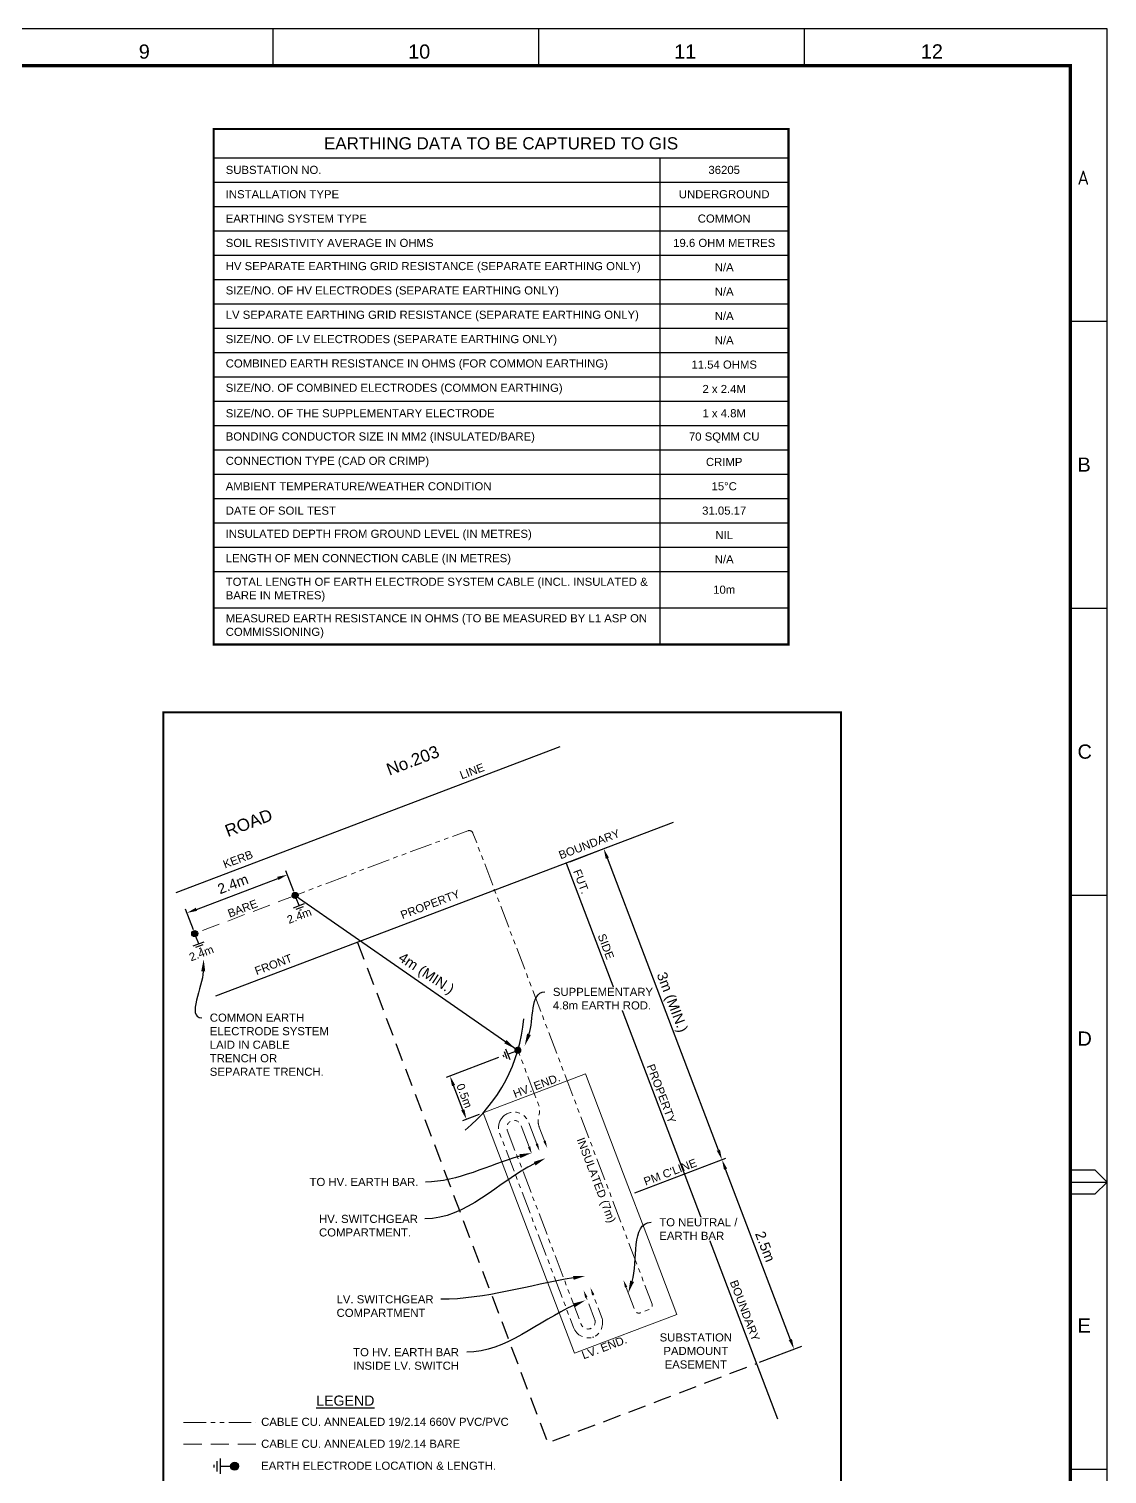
# Paper-space layout 'Retic (4)' of a CAD drawing. Header units: metres. Extents: x -9 to 795, y -5 to 571.
# Drawn here: x 529.7 to 795.4, y 214.7 to 570.9 of the extents above; entities that cross this region are included whole.
import ezdxf
from ezdxf import colors
from ezdxf.entities.mleader import LeaderData, LeaderLine
from ezdxf.enums import TextEntityAlignment as Align
from ezdxf.math import Vec2, Vec3

# ---------------------------------------------------------------- set-up
doc = ezdxf.new("R2010")
doc.units = ezdxf.units.M
doc.header["$LTSCALE"] = 0.7
doc.linetypes.add('DASHED', pattern=[19.05, 12.7, -6.35])
doc.linetypes.add('PHANTOM2', pattern=[31.75, 15.875, -3.175, 3.175, -3.175, 3.175, -3.175])
doc.layers.get('0').update_dxf_attribs({"color": 6})
for name, color, linetype in [('_User Miscellaneous1', 3, 'Continuous'), ('Notes', 7, 'Continuous'), ('SupportsUG_SP_EXT', 7, 'Continuous')]:
    doc.layers.add(name, color=color, linetype=linetype)
doc.layers.get('SupportsUG_SP_EXT').off()
doc.styles.add('ARIAL', font='arial.ttf', dxfattribs={"height": 2})
doc.styles.add('iecISOCP', font='isocp.shx')
doc.styles.get("Standard").update_dxf_attribs({"font": 'arial.ttf'})

# ---------------------------------------------------------------- blocks, each defined once
blk = doc.blocks.new('A1_FRAME_TITLE')
at = {"layer": 'Notes', "linetype": 'Continuous'}
for p, q in [((598.58, 564.21), (598.58, 573.26)), ((664.09, 564.21), (664.09, 573.26)), ((729.6, 564.21), (729.6, 573.26)), ((795.11, 501.22), (804.15, 501.22)), ((795.11, 430.47), (804.15, 430.47)), ((795.11, 430.47), (804.15, 430.47)), ((795.11, 359.72), (804.15, 359.72)), ((795.11, 291.97), (801.15, 291.97)), ((795.11, 288.97), (804.15, 288.97)), ((801.15, 291.97), (804.15, 288.97)), ((804.15, 288.97), (801.15, 285.97)), ((801.15, 285.97), (795.11, 285.97)), ((795.11, 218.22), (804.15, 218.22))]:
    blk.add_line(p, q, dxfattribs=at)
at = {"layer": 'Notes', "color": 7, "linetype": 'Continuous'}
blk.add_lwpolyline([(-0.04, -3.07), (804.15, -3.07), (804.15, 573.26), (-0.04, 573.26)], close=True, dxfattribs=at)
at = {"layer": 'Notes', "color": 7, "linetype": 'Continuous', "const_width": 0.8}
blk.add_lwpolyline([(9, 5.97), (795.11, 5.97), (795.11, 564.21), (9, 564.21)], close=True, dxfattribs=at)
at = {"layer": 'Notes', "color": 7}
for s, style, p in [('9', 'ARIAL', (565.48, 565.92)), ('10', 'ARIAL', (631.87, 565.92)), ('11', 'ARIAL', (697.43, 565.92)), ('12', 'ARIAL', (758.24, 565.96)), ('A', 'iecISOCP', (796.86, 534.85)), ('B', 'ARIAL', (796.86, 464.1)), ('C', 'ARIAL', (796.86, 393.35)), ('D', 'ARIAL', (796.86, 322.6)), ('E', 'ARIAL', (796.86, 251.85))]:
    blk.add_text(s, height=3.5, dxfattribs=dict(at, style=style)).set_placement(p)
blk.add_attdef('EPD_REF_NO', text='', height=5, dxfattribs=at).set_placement((760.12, 52.77), align=Align.CENTER)
at = {"layer": 'Notes', "color": 3, "style": 'iecISOCP', "flags": 8}
blk.add_attdef('VERSION_NO', text='', height=2.5, rotation=90, dxfattribs=at).set_placement((272.82, 44.54), align=Align.MIDDLE_CENTER)
at = {"layer": 'Notes', "color": 7, "style": 'ARIAL'}
for tag, p in [('CAP_NO', (483.94, 43.46)), ('IE_NUM', (483.8, 37.81)), ('REF_No_1', (306, 32.31)), ('REF_1', (327.55, 32.31)), ('GEN_WO', (412.46, 31.76)), ('HV_SWITCH', (484.22, 32.16)), ('REF_No_2', (306, 26.31)), ('REF_2', (327.55, 26.31)), ('OH_WO', (412.46, 25.81)), ('UBD_REF', (483.8, 25.83)), ('REF_No_3', (306, 20.31)), ('REF_3', (327.55, 20.31)), ('UG_WO', (412.46, 20.05)), ('GIS_MAP_No', (483.8, 20.04)), ('REF_No_4', (306, 14.31)), ('REF_4', (327.55, 14.31)), ('SUB_WO', (412.46, 13.81)), ('HV_OP_DIAG', (484.08, 14.2)), ('LGA', (483.7, 7.78))]:
    blk.add_attdef(tag, p, '', height=2, dxfattribs=at)
at = {"layer": 'Notes', "color": 7, "style": 'ARIAL', "width": 1.1}
for tag, p in [('T1', (655.13, 39.47)), ('T2', (655.13, 34.35)), ('T3', (655.13, 28.92)), ('T4', (655.13, 23.66)), ('T5', (655.13, 18.23)), ('T6', (655.13, 12.97))]:
    blk.add_attdef(tag, text='', height=3.5, dxfattribs=at).set_placement(p, align=Align.CENTER)
at = {"layer": 'Notes', "color": 7, "style": 'ARIAL'}
for tag, height, p in [('scale', 2, (538.51, 33.27)), ('DRAWN', 2, (538.51, 24.93)), ('REV', 5, (790.81, 17.1)), ('CHD', 2, (538.51, 8.93)), ('DESIGN', 2, (576.37, 9.15))]:
    blk.add_attdef(tag, text='', height=height, dxfattribs=at).set_placement(p, align=Align.CENTER)
blk.add_attdef('NUM', text='', height=7, dxfattribs=at).set_placement((763.12, 20.12), align=Align.MIDDLE_CENTER)
for tag, p in [('NS', (762.87, 8.12)), ('SHTS', (774.68, 8.12))]:
    blk.add_attdef(tag, text='', height=2, dxfattribs=at).set_placement(p, align=Align.MIDDLE)
at = {"layer": 'Notes', "style": 'iecISOCP'}
blk.add_attdef('ExportID', (9.02, 2.35), '', height=2.5, dxfattribs=at)
at = {"layer": 'Notes', "style": 'iecISOCP', "flags": 1}
for tag, p in [('ProjectType', (14.12, -26.84)), ('ProjectNumber', (23.5, -26.86)), ('DrawingNumber', (35.46, -26.85)), ('ProjectDescription', (47.51, -26.87)), ('ExportDate', (60.23, -26.83)), ('ExportUserName', (69.1, -26.84)), ('DesignerCompanyName', (81.43, -26.84)), ('ExportAreaOfInterest', (97.04, -26.86)), ('GIS_SUCCESS', (111.94, -26.82)), ('CAD_SUCCESS', (121.73, -26.83)), ('DEPOTCODE', (132.05, -26.92)), ('ExportCategories', (140.02, -26.84)), ('Comments', (154.33, -26.93)), ('EPD_-_VERSION_1.5', (161.74, -26.93))]:
    blk.add_attdef(tag, p, '', height=1, dxfattribs=at)
blk = doc.blocks.new('m4')
at = {"layer": 'Notes', "color": 7, "linetype": 'Continuous'}
for points in [[(0, -1.95), (0, 0)], [(-1.43, -1.95), (1.43, -1.95)], [(-0.95, -2.52), (0.95, -2.52)], [(-0.24, -3.09), (0.24, -3.09)]]:
    blk.add_lwpolyline(points, dxfattribs=at)
blk = doc.blocks.new('*T251')
at = {"layer": '_User Miscellaneous1', "lineweight": -2, "transparency": 16777216}
for p, q in [((0, 0), (141.71, 0)), ((0, 0), (0, -127.05)), ((141.71, 0), (141.71, -127.05)), ((0, -7.07), (141.71, -7.07)), ((110, -7.07), (110, -127.05)), ((0, -13.07), (141.71, -13.07)), ((0, -19.07), (141.71, -19.07)), ((0, -25.07), (141.71, -25.07)), ((0, -31.07), (141.71, -31.07)), ((0, -37.07), (141.71, -37.07)), ((0, -43.07), (141.71, -43.07)), ((0, -49.07), (141.71, -49.07)), ((0, -55.07), (141.71, -55.07)), ((0, -61.07), (141.71, -61.07)), ((0, -67.07), (141.71, -67.07)), ((0, -73.07), (141.71, -73.07)), ((0, -79.07), (141.71, -79.07)), ((0, -85.07), (141.71, -85.07)), ((0, -91.07), (141.71, -91.07)), ((0, -97.07), (141.71, -97.07)), ((0, -103.07), (141.71, -103.07)), ((0, -109.07), (141.71, -109.07)), ((0, -118.06), (141.71, -118.06)), ((0, -127.05), (141.71, -127.05))]:
    blk.add_line(p, q, dxfattribs=at)
at = {"layer": '_User Miscellaneous1', "color": 7, "transparency": 16777216}
for s, insert, char_height, width, attachment_point in [('EARTHING DATA TO BE CAPTURED TO GIS', (70.86, -3.53), 3, 135.7139, 5), ('SUBSTATION NO. ', (3, -10.07), 2, 104, 4), ('36205', (125.86, -10.07), 2, 25.7139, 5), ('INSTALLATION TYPE', (3, -16.07), 2, 104, 4), ('UNDERGROUND', (125.86, -16.07), 2, 25.7139, 5), ('EARTHING SYSTEM TYPE', (3, -22.07), 2, 104, 4), ('COMMON', (125.86, -22.07), 2, 25.7139, 5), ('SOIL RESISTIVITY AVERAGE IN OHMS', (3, -28.07), 2, 104, 4), ('19.6 OHM METRES', (125.86, -28.07), 2, 25.7139, 5), ('HV SEPARATE EARTHING GRID RESISTANCE (SEPARATE EARTHING ONLY)', (3, -34.07), 2, 104, 4), ('N/A', (125.86, -34.07), 2, 25.7139, 5), ('SIZE/NO. OF HV ELECTRODES (SEPARATE EARTHING ONLY)', (3, -40.07), 2, 104, 4), ('N/A', (125.86, -40.07), 2, 25.7139, 5), ('LV SEPARATE EARTHING GRID RESISTANCE (SEPARATE EARTHING ONLY)', (3, -46.07), 2, 104, 4), ('N/A', (125.86, -46.07), 2, 25.7139, 5), ('SIZE/NO. OF LV ELECTRODES (SEPARATE EARTHING ONLY)', (3, -52.07), 2, 104, 4), ('N/A', (125.86, -52.07), 2, 25.7139, 5), ('COMBINED EARTH RESISTANCE IN OHMS (FOR COMMON EARTHING)', (3, -58.07), 2, 104, 4), ('11.54 OHMS', (125.86, -58.07), 2, 25.7139, 5), ('SIZE/NO. OF COMBINED ELECTRODES (COMMON EARTHING)', (3, -64.07), 2, 104, 4), ('2 x 2.4M', (125.86, -64.07), 2, 25.7139, 5), ('SIZE/NO. OF THE SUPPLEMENTARY ELECTRODE', (3, -70.07), 2, 104, 4), ('1 x 4.8M', (125.86, -70.07), 2, 25.7139, 5), ('BONDING CONDUCTOR SIZE IN MM2 (INSULATED/BARE)', (3, -76.07), 2, 104, 4), ('70 SQMM CU', (125.86, -76.07), 2, 25.7139, 5), ('CONNECTION TYPE (CAD OR CRIMP)', (3, -82.07), 2, 104, 4), ('CRIMP', (125.86, -82.07), 2, 25.7139, 5), ('AMBIENT TEMPERATURE/WEATHER CONDITION', (3, -88.07), 2, 104, 4), ('15%%DC', (125.86, -88.07), 2, 25.7139, 5), ('DATE OF SOIL TEST', (3, -94.07), 2, 104, 4), ('31.05.17', (125.86, -94.07), 2, 25.7139, 5), ('INSULATED DEPTH FROM GROUND LEVEL (IN METRES)', (3, -100.07), 2, 104, 4), ('NIL', (125.86, -100.07), 2, 25.7139, 5), ('LENGTH OF MEN CONNECTION CABLE (IN METRES)', (3, -106.07), 2, 104, 4), ('N/A', (125.86, -106.07), 2, 25.7139, 5), ('TOTAL LENGTH OF EARTH ELECTRODE SYSTEM CABLE (INCL. INSULATED & BARE IN METRES)', (3, -113.56), 2, 104, 4), ('10m', (125.86, -113.56), 2, 25.7139, 5), ('MEASURED EARTH RESISTANCE IN OHMS (TO BE MEASURED BY L1 ASP ON COMMISSIONING)', (3, -122.56), 2, 104, 4)]:
    blk.add_mtext(s, dxfattribs=dict(at, insert=insert, char_height=char_height, width=width, attachment_point=attachment_point))

psp = doc.layouts.new('Retic (4)')

# ---------------------------------------------------------------- hatches: boundary and pattern name
at = {"linetype": 'DASHED', "lineweight": 0, "ltscale": 3}
h = psp.add_hatch(color=0, dxfattribs=at)
edge = h.paths.add_edge_path()
edge.add_arc((595.28, 357.33), 0.744, 380.8167, 740.8167, ccw=False)
h = psp.add_hatch(color=0, dxfattribs=at)
edge = h.paths.add_edge_path()
edge.add_arc((570.54, 347.92), 0.744, 380.8167, 740.8167, ccw=False)
h = psp.add_hatch(color=0, dxfattribs=at)
edge = h.paths.add_edge_path()
edge.add_arc((650.18, 319.14), 0.744, -339.1833, 20.8167)
h = psp.add_hatch(color=7)
edge = h.paths.add_edge_path()
edge.add_arc((580.36, 216.61), 0.992, -462.7694, -102.7694)

# ---------------------------------------------------------------- linework, layer by layer
at = {"color": 4, "ltscale": 0.5}
for p, q in [((662.99, 365.64), (672.28, 369.18)), ((699.6, 294.51), (672.23, 366.48)), ((595.29, 357.34), (650.18, 319.14)), ((645.43, 317.33), (632.51, 312.42)), ((636.6, 304.47), (634.33, 310.44)), ((640.67, 303.35), (636.56, 301.78)), ((679.04, 284.02), (701.42, 292.53)), ((705.32, 279.45), (701.37, 289.84)), ((717.37, 247.77), (705.32, 279.45)), ((709.74, 242.26), (720.13, 246.21))]:
    psp.add_line(p, q, dxfattribs=at)
at = {"color": 4, "ltscale": 0.5, "transparency": 16777216}
for p, q in [((570.95, 353.89), (591.01, 361.52)), ((594.93, 358.26), (592.99, 363.35)), ((570.19, 348.85), (568.25, 353.94))]:
    psp.add_line(p, q, dxfattribs=at)
at = {"color": 0, "lineweight": 0, "ltscale": 0.5}
for p, q in [((641.61, 303.7), (666.84, 313.3)), ((676.24, 288.59), (666.84, 313.3)), ((641.61, 303.7), (664.14, 244.44)), ((682.36, 272.47), (676.24, 288.59)), ((689.37, 254.04), (682.36, 272.47)), ((664.14, 244.44), (689.37, 254.04))]:
    psp.add_line(p, q, dxfattribs=at)
at = {"color": 0, "linetype": 'PHANTOM2', "lineweight": 0, "ltscale": 0.5}
psp.add_line((567.8, 227.42), (585.58, 227.42), dxfattribs=at)
at = {"color": 0, "linetype": 'DASHED', "lineweight": 0, "ltscale": 0.5}
psp.add_line((567.8, 222.01), (585.58, 222.01), dxfattribs=at)
at = {"color": 8, "linetype": 'Continuous', "ltscale": 0.5, "flags": 128}
psp.add_lwpolyline([(565.95, 358.06), (660.57, 394.03)], dxfattribs=at)
at = {"flags": 128}
psp.add_lwpolyline([(688.44, 375.32), (575.68, 332.45)], dxfattribs=at)
at = {"color": 0, "linetype": 'PHANTOM2', "lineweight": 0, "ltscale": 0.5, "flags": 128}
for points in [[(639.11, 372.67, 0.410941), (637.83, 373.25), (617.96, 365.95), (595.28, 357.33)], [(676.89, 260.69), (679.05, 254.99, 0.414214), (680.34, 254.41), (681.8, 254.97), (682.67, 255.3, 0.414214), (683.25, 256.59), (639.11, 372.67)], [(656.74, 296.79), (655.44, 300.22, -0.134032), (655.23, 302.32), (655.47, 303.67, 0.134032), (655.26, 305.77), (650.18, 319.14)], [(654.84, 296.06), (652.79, 301.45, 1), (645.67, 298.75), (663.9, 250.81, 0.389721), (668.77, 248.38), (668.77, 248.38, 0.389721), (670.8, 253.43), (668.74, 258.86)], [(652.93, 295.34), (650.88, 300.73, 1), (647.57, 299.47), (665.79, 251.57, 1), (669.1, 252.83), (667.05, 258.21)]]:
    psp.add_lwpolyline(points, format="xyb", dxfattribs=at)
at = {"linetype": 'Continuous', "ltscale": 0.5, "flags": 128}
psp.add_lwpolyline([(662.05, 365.29), (714.14, 228.29)], dxfattribs=at)
at = {"color": 0, "linetype": 'DASHED', "lineweight": 0, "ltscale": 0.5, "flags": 128}
psp.add_lwpolyline([(595.28, 357.33), (570.54, 347.92)], dxfattribs=at)
at = {"linetype": 'DASHED', "ltscale": 0.5, "flags": 128}
psp.add_lwpolyline([(610.64, 345.74), (657.55, 222.36), (676.17, 229.44), (686.05, 233.19), (708.96, 241.91), (708.93, 242.01)], dxfattribs=at)
at = {"color": 9}
for centre in [(595.28, 357.33), (570.54, 347.92)]:
    psp.add_circle(centre, 0.744, dxfattribs=at)
at = {"color": 0, "linetype": 'DASHED', "lineweight": 0, "ltscale": 3}
psp.add_circle((650.18, 319.14), 0.744, dxfattribs=at)
at = {"color": 7}
psp.add_circle((580.36, 216.61), 0.992, dxfattribs=at)
at = {"color": 4}
psp.add_arc((612.03, 330.19), 39.72, 309.271, 355.1882, dxfattribs=at)
for points in [[(671.84, 366.34), (672.62, 366.63), (671.34, 368.82)], [(634.72, 310.59), (633.95, 310.29), (633.45, 312.78)], [(636.99, 304.62), (636.21, 304.33), (637.49, 302.14)], [(699.21, 294.36), (699.99, 294.66), (700.48, 292.17)], [(700.98, 289.69), (701.76, 289.98), (700.48, 292.17)], [(716.96, 247.68), (717.74, 247.97), (718.23, 245.49)]]:
    psp.add_solid(points, dxfattribs=at)
at = {"color": 4, "transparency": 16777216}
for points in [[(591.16, 361.13), (590.86, 361.91), (593.35, 362.41)], [(571.09, 353.5), (570.8, 354.28), (568.61, 353.01)]]:
    psp.add_solid(points, dxfattribs=at)
for points in [[(654.55, 295.95), (655.5, 294.31), (655.13, 296.18)], [(656.45, 296.68), (657.41, 295.04), (657.03, 296.9)], [(652.64, 295.23), (653.6, 293.59), (653.23, 295.45)], [(668.45, 258.75), (668.07, 260.61), (669.03, 258.97)], [(677.16, 260.85), (676.2, 262.49), (676.58, 260.62)], [(666.76, 258.1), (666.38, 259.97), (667.34, 258.33)]]:
    psp.add_solid(points)
at = {"layer": '_User Miscellaneous1', "color": 7, "const_width": 0.5}
psp.add_lwpolyline([(575.17, 546.24), (716.88, 546.24), (716.88, 419.18), (575.17, 419.18)], close=True, dxfattribs=at)
at = {"layer": '_User Miscellaneous1', "color": 4}
psp.add_solid([(647.4, 321.69), (649.55, 319.53), (646.82, 320.87)], dxfattribs=at)

# ---------------------------------------------------------------- block references
psp.add_blockref('*T251', (575.17, 546.24))
at = {"color": 7}
for p, rotation in [((595.55, 356.63), 20.81666666505908), ((570.81, 347.22), 20.81666666505908), ((649.48, 318.87), 290.8166666650775)]:
    psp.add_blockref('m4', p, dxfattribs=dict(at, rotation=rotation))
at = {"color": 7, "xscale": 1.333333333333329, "yscale": 1.333333333333329, "zscale": 1.333333333333329, "rotation": 270}
psp.add_blockref('m4', (579.37, 216.61), dxfattribs=at)
at = {"layer": 'SupportsUG_SP_EXT'}
psp.add_blockref('A1_FRAME_TITLE', (-8.74, -2.32), dxfattribs=at)

# ---------------------------------------------------------------- texts
at = {"color": 1, "style": 'ARIAL'}
for s, p in [('No.203', (618.49, 386.81)), ('ROAD', (578.69, 371.68))]:
    psp.add_text(s, height=3, rotation=20.8167, dxfattribs=at).set_placement(p)
at = {"color": 7, "style": 'ARIAL'}
for s, height, rotation, p in [('LINE', 2, 20.8167, (636.34, 385.91)), ('BOUNDARY', 2, 20.8167, (660.72, 366.2)), ('KERB', 2, 20.8167, (577.98, 363.95)), ('FUT.', 2, 290.8167, (663.76, 363.3)), ('PROPERTY', 2, 20.8167, (621.72, 351.46)), ('SIDE', 2, 290.8167, (669.8, 347.42)), ('FRONT', 2, 20.8167, (585.78, 337.65)), ('4m (MIN.)', 2.5, 326.6036, (620.49, 341.41)), ('PROPERTY', 2, 290.8167, (681.89, 315.28)), ("PM C'LINE", 2, 20.8167, (681.66, 285.75)), ('2.5m', 2.5, 290.8167, (708.6, 273.95)), ('BOUNDARY', 2, 290.8167, (702.38, 262.02))]:
    psp.add_text(s, height=height, rotation=rotation, dxfattribs=at).set_placement(p)
for s, rotation, p in [('BARE', 20.8167, (582.91, 352.62)), ('HV. END.', 20.5861, (655.35, 308.93)), ('INSULATED (7m)', 290.8167, (668.03, 286.57)), ('LV. END.', 20.5861, (672.03, 244.43))]:
    psp.add_text(s, height=2, rotation=rotation, dxfattribs=at).set_placement(p, align=Align.BOTTOM_CENTER)
at = {"color": 1, "style": 'ARIAL'}
for p in [(596.85, 350.82), (572.73, 341.59)]:
    psp.add_text('2.4m', height=2, rotation=20.8167, dxfattribs=at).set_placement(p, align=Align.BOTTOM_CENTER)
at = {"style": 'ARIAL'}
psp.add_text('%%ULEGEND', height=2.5, dxfattribs=at).set_placement((607.64, 232.78), align=Align.MIDDLE_CENTER)
at = {"color": 7, "style": 'ARIAL'}
for s, p in [('CABLE CU. ANNEALED 19/2.14 660V PVC/PVC', (586.9, 226.55)), ('CABLE CU. ANNEALED 19/2.14 BARE', (586.9, 221.14)), ('EARTH ELECTRODE LOCATION & LENGTH.', (586.9, 215.73))]:
    psp.add_text(s, height=2, dxfattribs=at).set_placement(p)
at = {"color": 1, "transparency": 16777216, "insert": (579.93, 360.13), "char_height": 2.5, "attachment_point": 5, "rotation": 20.8167, "style": 'ARIAL'}
psp.add_mtext('2.4m', dxfattribs=at)
at = {"color": 7, "insert": (687.93, 330.88), "char_height": 2.5, "attachment_point": 5, "rotation": 290.8167, "style": 'ARIAL'}
psp.add_mtext('\\A1;3m (MIN.)', dxfattribs=at)
at = {"color": 4, "insert": (637, 307.93), "char_height": 2, "attachment_point": 5, "rotation": 290.8167, "style": 'ARIAL'}
psp.add_mtext('\\A1;0.5m', dxfattribs=at)
at = {"color": 7, "insert": (694.04, 249.36), "char_height": 2, "width": 9.7392, "attachment_point": 2, "style": 'ARIAL'}
psp.add_mtext('SUBSTATION  PADMOUNT EASEMENT', dxfattribs=at)

# ---------------------------------------------------------------- next in the draw order: leaders
at = {"layer": '_User Miscellaneous1', "color": 7}
ml = psp.add_multileader_mtext('Standard', dxfattribs=at)
ml.set_content('COMMON EARTH ELECTRODE SYSTEM LAID IN CABLE TRENCH OR SEPARATE TRENCH.', color=7, style='ARIAL')
ml.set_leader_properties(color=4)
ml.build(insert=Vec2(0, 0))
ml.multileader.update_dxf_attribs({"leader_type": 2, "arrow_head_size": 3})
ctx = ml.context
ctx.base_point, ctx.char_height, ctx.arrow_head_size, ctx.plane_origin = Vec3(572.24, 327.18), 2, 3, Vec3(595.62, 349.56)
ctx.attachment_type = 1
notes = []
notes.append((ctx, [(0, (1, 1, 0), (564.24, 327.18), (1, 0), 8, [(0, [(572.73, 341.59)], 0, [])])]))
ctx.mtext.insert, ctx.mtext.width, ctx.mtext.flow_direction = Vec3(574.24, 328.19), 31.6357, 5
ctx.mtext.has_bg_fill, ctx.mtext.bg_color, ctx.mtext.bg_scale_factor, ctx.mtext.bg_transparency, ctx.mtext.use_window_bg_color = 1, -1073741824, 1.1, 0, 1
ml = psp.add_multileader_mtext('Standard', dxfattribs=at)
ml.set_content('SUPPLEMENTARY 4.8m EARTH ROD.', color=7, style='ARIAL')
ml.set_leader_properties(color=4)
ml.build(insert=Vec2(0, 0))
ml.multileader.update_dxf_attribs({"leader_type": 2, "arrow_head_size": 3})
ctx = ml.context
ctx.base_point, ctx.char_height, ctx.arrow_head_size, ctx.plane_origin = Vec3(656.81, 333.52), 2, 3, Vec3(649.06, 320.81)
ctx.attachment_type = 1
notes.append((ctx, [(1, (1, 1, 0), (648.81, 333.52), (1, 0), 8, [(0, [(651.86, 320.26)], 0, [])])]))
ctx.mtext.insert, ctx.mtext.width, ctx.mtext.defined_height, ctx.mtext.flow_direction = Vec3(658.81, 334.54), 24.886, 5.3, 5
ctx.mtext.has_bg_fill, ctx.mtext.bg_color, ctx.mtext.bg_scale_factor, ctx.mtext.bg_transparency, ctx.mtext.use_window_bg_color = 1, -1073741824, 1.1, 0, 1
ml = psp.add_multileader_mtext('Standard', dxfattribs=at)
ml.set_content('HV. SWITCHGEAR COMPARTMENT.', color=7, style='ARIAL')
ml.set_leader_properties(color=4)
ml.build(insert=Vec2(0, 0))
ml.multileader.update_dxf_attribs({"leader_type": 2, "arrow_head_size": 3})
ctx = ml.context
ctx.base_point, ctx.char_height, ctx.arrow_head_size, ctx.plane_origin = Vec3(599.17, 277.57), 2, 3, Vec3(655.2, 293.08)
ctx.attachment_type = 1
notes.append((ctx, [(1, (1, 1, 0), (635.28, 277.57), (-1, 0), 8, [(0, [(657.01, 292.55)], 0, [])])]))
ctx.mtext.insert, ctx.mtext.width, ctx.mtext.flow_direction = Vec3(601.17, 278.58), 30.2632, 5
ctx.mtext.has_bg_fill, ctx.mtext.bg_color, ctx.mtext.bg_scale_factor, ctx.mtext.bg_transparency, ctx.mtext.use_window_bg_color = 1, -1073741824, 1.1, 0, 1
ml = psp.add_multileader_mtext('Standard', dxfattribs=at)
ml.set_content('TO NEUTRAL / EARTH BAR', color=7, style='ARIAL')
ml.set_leader_properties(color=4)
ml.build(insert=Vec2(0, 0))
ml.multileader.update_dxf_attribs({"leader_type": 2, "arrow_head_size": 3})
ctx = ml.context
ctx.base_point, ctx.char_height, ctx.arrow_head_size, ctx.plane_origin = Vec3(683.04, 276.74), 2, 3, Vec3(677.4, 259.33)
ctx.attachment_type = 1
notes.append((ctx, [(0, (1, 1, 0), (675.04, 276.74), (1, 0), 8, [(0, [(677.4, 259.33)], 0, [])])]))
ctx.mtext.insert, ctx.mtext.width, ctx.mtext.defined_height, ctx.mtext.flow_direction = Vec3(685.04, 277.74), 20.0653, 3.62, 5
ctx.mtext.has_bg_fill, ctx.mtext.bg_color, ctx.mtext.bg_scale_factor, ctx.mtext.bg_transparency, ctx.mtext.use_window_bg_color = 1, -1073741824, 1.1, 0, 1
ml = psp.add_multileader_mtext('Standard', dxfattribs=at)
ml.set_content('TO HV. EARTH BAR INSIDE LV. SWITCH', color=7, style='ARIAL')
ml.set_leader_properties(color=4)
ml.build(insert=Vec2(0, 0))
ml.multileader.update_dxf_attribs({"leader_type": 2, "arrow_head_size": 3})
ctx = ml.context
ctx.base_point, ctx.char_height, ctx.arrow_head_size, ctx.plane_origin = Vec3(607.58, 244.7), 2, 3, Vec3(665.66, 263.47)
ctx.attachment_type = 1
notes.append((ctx, [(1, (1, 1, 0), (645.56, 244.7), (-1, 0), 8, [(0, [(666.83, 257.5)], 0, [])])]))
ctx.mtext.insert, ctx.mtext.width, ctx.mtext.flow_direction = Vec3(609.58, 245.72), 27.2399, 5
ctx.mtext.has_bg_fill, ctx.mtext.bg_color, ctx.mtext.bg_scale_factor, ctx.mtext.bg_transparency, ctx.mtext.use_window_bg_color = 1, -1073741824, 1.1, 0, 1
for ctx, leaders in notes:
    for number, flags, end, landing, length, lines in leaders:
        leader = LeaderData()
        leader.index, (leader.has_last_leader_line, leader.has_dogleg_vector, leader.attachment_direction) = number, flags
        leader.last_leader_point, leader.dogleg_vector, leader.dogleg_length = Vec3(end), Vec3(landing), length
        for number, points, colour, breaks in lines:
            line = LeaderLine()
            line.index, line.vertices, line.color, line.breaks = number, Vec3.list(points), colors.encode_raw_color(colour), breaks
            leader.lines.append(line)
        ctx.leaders.append(leader)

# ---------------------------------------------------------------- next in the draw order: leaders
ml = psp.add_multileader_mtext('Standard', dxfattribs=at)
ml.set_content('TO HV. EARTH BAR.', color=7, style='ARIAL')
ml.set_leader_properties(color=4)
ml.build(insert=Vec2(0, 0))
ml.multileader.update_dxf_attribs({"leader_type": 2, "arrow_head_size": 3})
ctx = ml.context
ctx.base_point, ctx.char_height, ctx.arrow_head_size, ctx.plane_origin = Vec3(596.83, 286.66), 2, 3, Vec3(651.49, 293.42)
ctx.attachment_type = 1
notes = []
notes.append((ctx, [(1, (1, 1, 0), (635.38, 286.66), (-1, 0), 8, [(0, [(653.55, 293.83)], 0, [])])]))
ctx.mtext.insert, ctx.mtext.width, ctx.mtext.flow_direction = Vec3(598.83, 287.68), 30.1338, 5
ctx.mtext.has_bg_fill, ctx.mtext.bg_color, ctx.mtext.bg_scale_factor, ctx.mtext.bg_transparency, ctx.mtext.use_window_bg_color = 1, -1073741824, 1.1, 0, 1
ml = psp.add_multileader_mtext('Standard', dxfattribs=at)
ml.set_content('LV. SWITCHGEAR COMPARTMENT', color=7, style='ARIAL')
ml.set_leader_properties(color=4)
ml.build(insert=Vec2(0, 0))
ml.multileader.update_dxf_attribs({"leader_type": 2, "arrow_head_size": 3})
ctx = ml.context
ctx.base_point, ctx.char_height, ctx.arrow_head_size, ctx.plane_origin = Vec3(603.49, 257.75), 2, 3, Vec3(666.84, 254.57)
ctx.attachment_type = 1
notes.append((ctx, [(1, (1, 1, 0), (639.15, 257.75), (-1, 0), 8, [(0, [(666.81, 263.52)], 0, [])])]))
ctx.mtext.insert, ctx.mtext.width, ctx.mtext.flow_direction = Vec3(605.49, 258.76), 25.6617, 5
ctx.mtext.has_bg_fill, ctx.mtext.bg_color, ctx.mtext.bg_scale_factor, ctx.mtext.bg_transparency, ctx.mtext.use_window_bg_color = 1, -1073741824, 1.1, 0, 1
for ctx, leaders in notes:
    for number, flags, end, landing, length, lines in leaders:
        leader = LeaderData()
        leader.index, (leader.has_last_leader_line, leader.has_dogleg_vector, leader.attachment_direction) = number, flags
        leader.last_leader_point, leader.dogleg_vector, leader.dogleg_length = Vec3(end), Vec3(landing), length
        for number, points, colour, breaks in lines:
            line = LeaderLine()
            line.index, line.vertices, line.color, line.breaks = number, Vec3.list(points), colors.encode_raw_color(colour), breaks
            leader.lines.append(line)
        ctx.leaders.append(leader)

# ---------------------------------------------------------------- next in the draw order: linework, layer by layer
at = {"color": 7, "ltscale": 0.5, "const_width": 0.5}
psp.add_lwpolyline([(562.77, 402.43), (729.83, 402.43), (729.83, 181.66), (562.77, 181.66)], close=True, dxfattribs=at)

doc.saveas('drawing.dxf')
